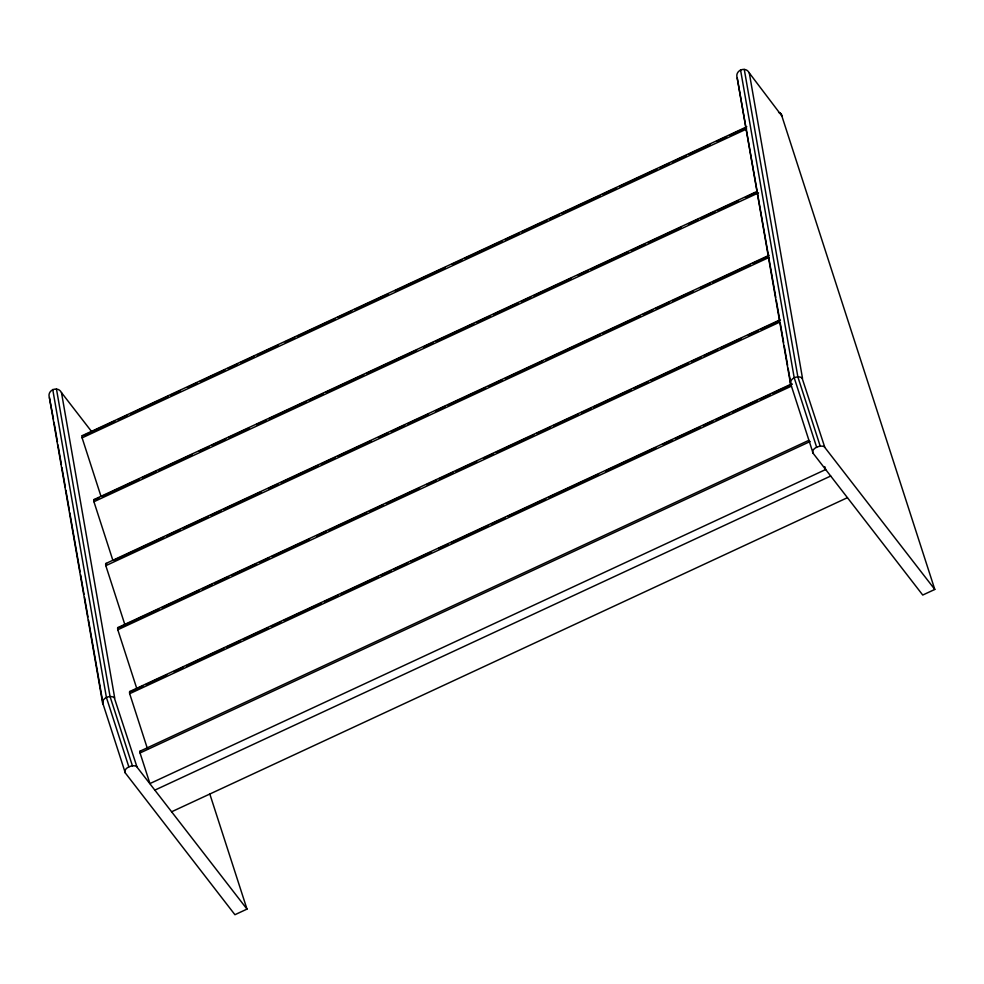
<?xml version="1.0" encoding="UTF-8"?>
<svg xmlns="http://www.w3.org/2000/svg" width="984" height="984" viewBox="0 0 984 984"><rect width="100%" height="100%" fill="white"/><g stroke="black" fill="none" stroke-linecap="round" stroke-linejoin="round"><path stroke-width="1.48" d="M91.758 431.767L61.488 392.628C57.982 385.47 46.715 390.033 49.409 397.671L102.68 703.314M781.862 115.94L749.291 72.964C745.786 65.805 734.519 70.368 737.213 78.007L790.484 383.649M82.225 435.654L746.819 126.764M84.329 435.248L114.98 420.992M117.772 419.701L127.526 415.174M130.306 413.87L167.932 396.392M170.712 395.101L180.466 390.562M187.44 387.327L197.194 382.788M199.973 381.497L225.053 369.836M227.845 368.545L237.599 364.018M240.379 362.715L254.315 356.245M257.095 354.941L277.992 345.236M284.966 342.002L294.72 337.463M297.5 336.171L335.126 318.681M337.906 317.389L351.841 310.919M354.634 309.616L388.065 294.081M395.039 290.846L445.186 267.525M452.16 264.29L461.914 259.764M464.694 258.46L502.32 240.982M505.099 239.678L519.035 233.208M521.815 231.917L546.895 220.256M549.687 218.965L559.441 214.426M562.221 213.134L599.846 195.656M602.626 194.352L616.562 187.882M619.354 186.591L656.968 169.1M659.76 167.809L669.514 163.27M672.293 161.979L686.229 155.509M689.009 154.205L709.907 144.5M716.881 141.253L726.635 136.727M729.415 135.423L746.143 127.662M100.909 496.059L82.115 437.855L746.696 128.965M94.058 499.528L757.262 191.302M96.161 499.122L98.954 497.83M101.733 496.526L139.359 479.048M142.139 477.757L156.075 471.274M158.855 469.983L192.298 454.436M199.26 451.201L209.014 446.674M211.806 445.371L225.742 438.901M228.522 437.609L249.419 427.892M256.393 424.657L266.147 420.119M268.927 418.827L306.541 401.337M309.333 400.045L323.269 393.575M326.048 392.272L363.674 374.793M366.454 373.502L416.613 350.181M423.575 346.946L433.329 342.42M436.121 341.116L473.734 323.638M476.527 322.346L490.462 315.864M493.242 314.572L518.322 302.912M521.114 301.621L530.868 297.082M533.648 295.79L571.274 278.312M578.235 275.077L587.989 270.538M590.769 269.247L628.395 251.756M631.174 250.465L645.11 243.995M647.903 242.691L681.334 227.156M688.308 223.909L698.05 219.383M700.842 218.091L714.778 211.609M717.557 210.318L738.455 200.601M745.429 197.366L755.183 192.827M112.742 559.945L93.935 501.729L758.529 192.852M105.94 563.475L769.131 255.237M113.615 560.474L163.775 537.166M166.554 535.874L180.49 529.392M183.282 528.101L208.362 516.44M211.142 515.149L220.896 510.622M223.688 509.318L261.301 491.84M268.263 488.605L278.017 484.067M280.809 482.775L318.422 465.284M321.214 463.993L335.15 457.523M337.93 456.219L371.374 440.684M378.336 437.449L388.09 432.911M390.882 431.619L404.805 425.137M407.597 423.846L428.495 414.129M435.457 410.894L445.211 406.367M448.003 405.064L485.616 387.585M488.408 386.294L502.344 379.812M505.124 378.52L542.737 361.03M545.53 359.738L599.871 334.486M602.651 333.195L640.276 315.704M643.056 314.413L652.81 309.874M655.602 308.582L669.526 302.113M672.318 300.809L693.216 291.104M700.178 287.857L709.931 283.33M712.724 282.039L750.337 264.548M753.129 263.257L767.065 256.775M125.091 625.344L105.817 565.677L769.021 257.439M117.92 627.558L779.722 319.972L776.29 300.341M120.023 627.14L159.039 609.01M161.819 607.718L199.445 590.24M202.224 588.936L211.978 584.41M214.77 583.118L228.694 576.636M231.486 575.345L256.566 563.684M259.358 562.393L269.099 557.854M271.892 556.563L309.505 539.084M316.479 535.837L326.233 531.311M329.013 530.019L366.638 512.529M369.418 511.237L383.354 504.755M386.134 503.464L419.578 487.929M426.539 484.682L436.293 480.155M439.085 478.864L453.021 472.382M455.801 471.09L476.699 461.373M483.673 458.138L493.427 453.599M496.207 452.308L533.82 434.83M536.612 433.526L550.548 427.056M553.328 425.764L578.408 414.104M581.2 412.813L590.953 408.274M593.733 406.982L631.359 389.492M634.139 388.2L648.075 381.731M650.867 380.427L688.48 362.948M691.26 361.657L701.014 357.118M703.806 355.827L717.742 349.345M720.522 348.053L741.419 338.336M748.394 335.101L758.147 330.575M760.927 329.271L780.435 320.206M137.071 689.415L117.797 629.76L779.611 322.174M129.802 691.494L791.603 383.92M131.905 691.088L143.049 685.909M145.841 684.618L166.739 674.901M173.701 671.666L183.454 667.127M186.247 665.836L223.86 648.358M226.652 647.054L240.576 640.584M243.368 639.293L268.447 627.632M271.227 626.341L280.981 621.802M283.773 620.51L321.387 603.032M324.179 601.728L338.115 595.259M340.894 593.955L378.508 576.476M381.3 575.185L391.054 570.646M393.846 569.355L407.77 562.873M410.562 561.581L431.459 551.876M438.421 548.629L448.175 544.103M450.967 542.799L488.581 525.321M491.373 524.029L505.296 517.547M508.088 516.256L545.702 498.777M548.494 497.474L598.653 474.165M605.615 470.93L655.774 447.622M662.736 444.374L672.49 439.848M675.282 438.544L700.362 426.896M703.142 425.605L712.896 421.066M715.688 419.774L729.624 413.292M732.404 412.001L757.483 400.34M760.275 399.049L770.029 394.522M772.809 393.219L792.317 384.154M147.538 748.996L129.679 693.695L791.48 386.122M140.011 751.198L808.786 440.377M824.74 466.613L825.674 469.528L149.937 783.584L140.048 752.969L810.213 441.496M154.968 790.078L830.705 476.022M171.708 811.739L847.445 497.67M209.703 793.658L246.996 909.105L234.93 914.714L125.312 772.957L103.209 704.507L88.486 620.006M779.968 113.148A6.839 5.424 -37.7 0 1 781.407 114.599L934.8 589.441L922.734 595.049L813.116 453.292L791.013 384.842L788.122 368.237M813.116 453.292A6.753 3.948 -17.9 0 1 816.646 447.24A6.839 3.998 -17.9 0 1 819.918 446.269L820.582 446.183A6.027 3.53 -17.9 0 1 824.272 446.748L934.8 589.441M125.312 772.957A6.753 3.948 -17.9 0 1 128.843 766.905A6.839 3.998 -17.9 0 1 132.114 765.946L132.779 765.859A6.027 3.53 -17.9 0 1 136.469 766.413L246.996 909.105M798.209 376.921L797.52 376.958A6.74 4.883 -14.7 0 0 794.211 377.794A6.814 4.932 -14.7 0 0 791.05 384.83M802.058 377.991L824.703 447.043M136.899 766.708L114.255 697.656A6.125 4.428 -14.7 0 0 110.405 696.586L109.716 696.623A6.74 4.883 -14.7 0 0 106.407 697.459A6.814 4.932 -14.7 0 0 103.246 704.495M781.714 115.214L781.05 113.947A6.027 4.785 -37.7 0 0 779.98 113.012M820.25 446.244L797.876 376.946L744.285 69.446M816.646 447.24L794.211 377.794L740.534 69.802M132.446 765.909L110.073 696.623L56.482 389.111M128.843 766.905L106.407 697.459L52.73 389.467M737.213 78.007L775.761 297.316M49.409 397.671L53.505 419.307M749.291 72.964L802.526 378.409M780.226 322.973L783.645 342.592M784.174 345.605L787.594 365.224M61.488 392.628L114.722 698.074M54.034 422.321L57.453 441.939M57.97 444.952L61.389 464.571M61.918 467.597L65.338 487.203M65.867 490.229L69.286 509.847M69.815 512.861L80.061 571.716M80.59 574.73L84.009 594.348M84.538 597.374L87.957 616.98M129.679 693.695A10.689 1.783 65.1 0 1 130.294 691.592M140.048 752.969A6.937 1.156 65.1 0 1 140.491 751.309M778.578 112.484A6.027 4.785 -37.7 0 1 779.316 112.693M798.209 376.921A6.125 4.428 -14.7 0 1 802.058 377.991M82.115 437.855A10.689 1.783 65.1 0 1 82.939 435.887M117.797 629.76A10.689 1.783 65.1 0 1 118.633 627.792M105.817 565.677A10.689 1.783 65.1 0 1 106.653 563.721M93.935 501.729A10.689 1.783 65.1 0 1 94.771 499.774"/></g></svg>
